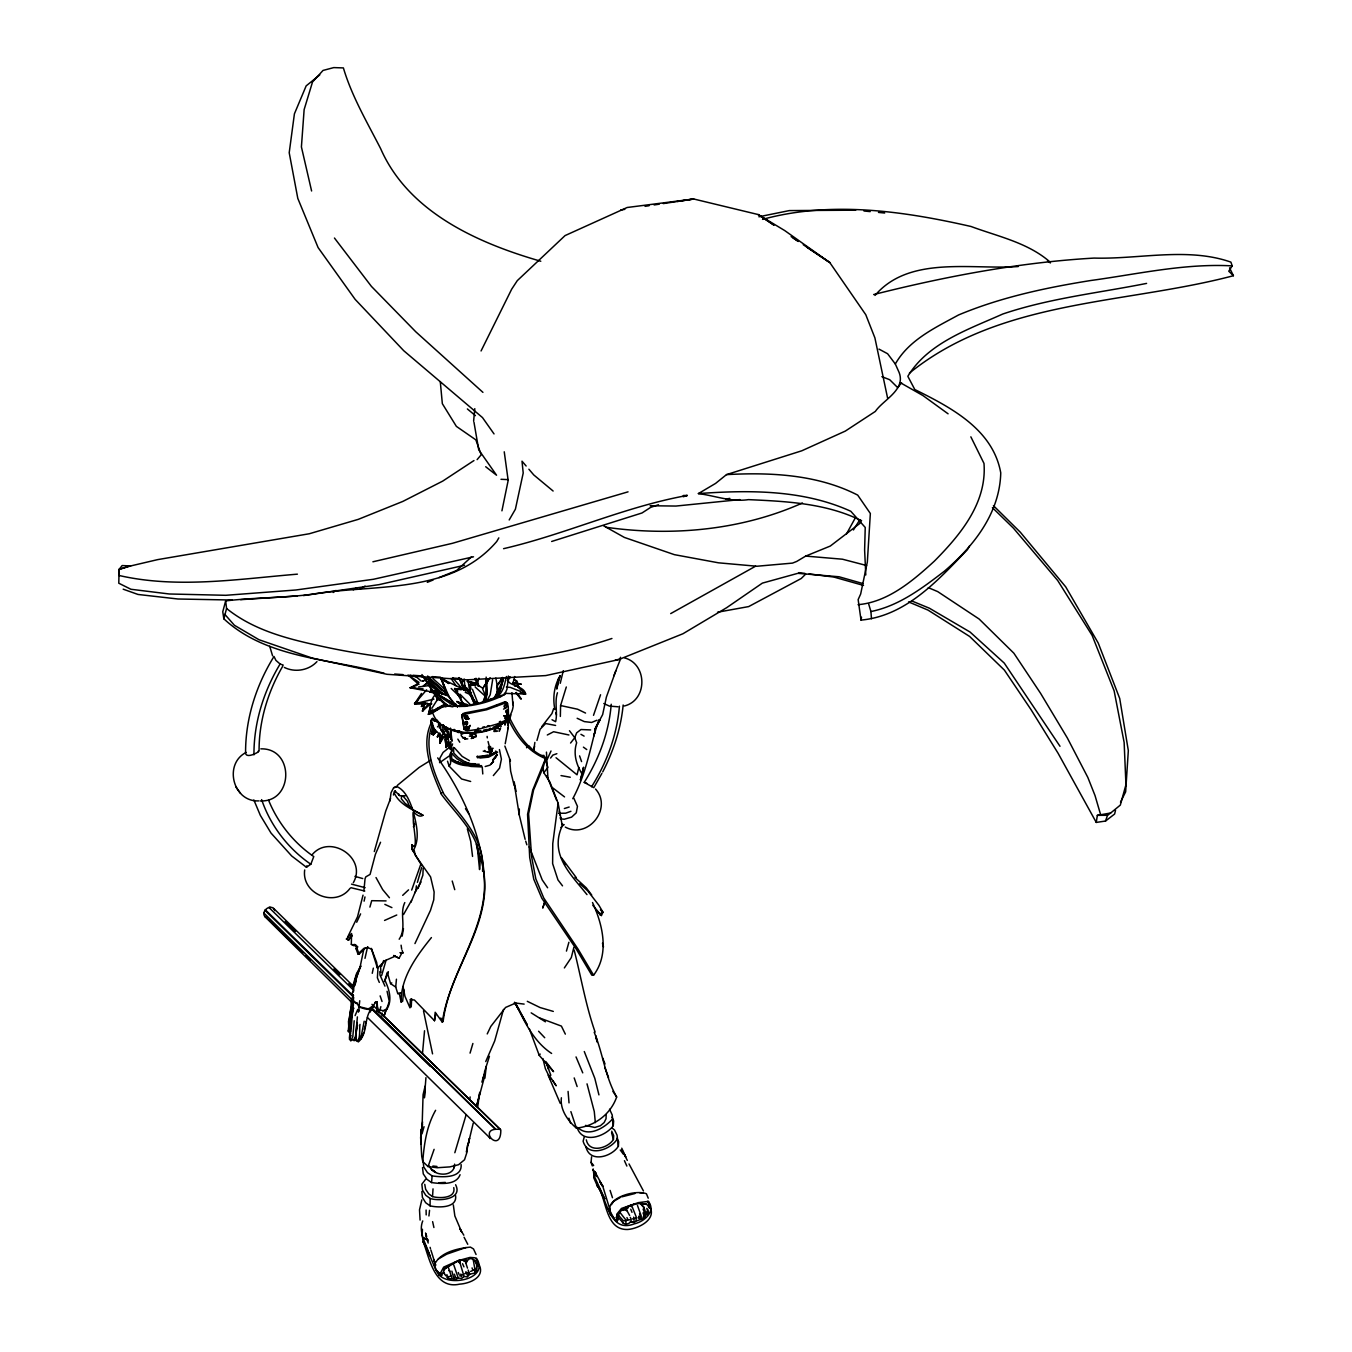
<?xml version="1.0" encoding="UTF-8"?>
<svg xmlns="http://www.w3.org/2000/svg" width="1352" height="1352" viewBox="0 0 1352 1352"><rect width="100%" height="100%" fill="white"/><g stroke="black" fill="none" stroke-linecap="round" stroke-linejoin="round"><path stroke-width="1.5" d="M475.093 734.356C470.175 731.297 453.579 732.868 465.24 738.75M464.226 679.312L461.657 682.861L464.158 679.397L465.426 690.889M505.817 721.41L504.955 725.027M516.075 791.309L514.115 781.659M380.943 972.392L380.537 966.443M513.27 705.22C510.481 738.074 443.507 743.194 432.995 713.653M525.134 839.322L519.269 814.884L519.303 808.952M649.163 1207.589L649.298 1206.187C650.684 1212.305 649.518 1199.9 645.817 1201.708L638.296 1202.638L621.464 1208.434L616.732 1214.248L616.951 1221.447L618.168 1219.588C616.951 1208.113 630.911 1205.105 639.445 1203.381C644.042 1205.511 647.726 1213.859 643.991 1218.236C640.442 1219.741 637.265 1220.248 634.071 1222.377M421.909 865.821L411.785 848.887L411.819 844.679C419.086 852.622 412.63 824.517 413.34 818.433C411.684 804.964 416.433 819.582 423.007 815.29L412.715 809.561L404.856 803.088L401.29 798.762L401.696 795.956L405.465 795.736M484.912 1078.203L486.281 1066.322M497.012 728.762L497.891 726.801M413.678 824.348L413.712 821.712M455.573 1195.523C457.517 1208.282 438.251 1207.809 430.071 1205.849L430.139 1198.463L425.795 1195.32L422.483 1190.081L421.858 1184.234L425.576 1179.35M490.421 746.405L491.925 751.475L490.962 752.827L483.222 751.104M382.041 1014.507L377.022 1010.84L377.14 1001.917L377.597 1009.285L383.123 1010.738L386.452 1009.809C392.925 1000.379 389.055 989.005 384.627 979.592M510.972 714.836L507.845 725.23L507.93 719.72M447.715 1277.792L446.904 1274.598M969.435 546.022L967.491 549.588C938.153 580.194 905.975 616.022 861.021 620.095L858.148 599.595L860.666 594.018L867.342 561.993L870.35 513.49L857.709 495.119C817.622 474.518 770.725 472.186 726.497 474.62L715.563 483.425L698.392 493.581C715.377 495.762 730.959 502.268 748.45 499.632C786.509 501.338 825.937 503.248 860.734 520.368M491.959 750.664L491.08 751.949M253.956 754.855C253.754 722.881 263.64 691.278 280.101 664.018L275.909 660.384L274 656.464C256.018 685.515 245.219 719.382 245.591 753.689C246.926 757.661 254.649 754.213 258.08 752.05L259.077 750.732C258.959 721.022 267.916 691.683 282.788 666.113M368.285 947.414L364.888 948.479L359.142 954.123L357.08 948.732L357.604 946.789L355.407 944.71L354.072 945.623L351.317 944.288L351.571 933.505L346.416 939.032L348.765 939.91L351.807 936.294M445.788 738.936L450.233 748.907L450.655 742.586M560.353 716.442L560.59 705.541L566.302 686.985M448.036 731.939L447.951 734.491M486.399 680.546L485.841 693.491L483.492 701.198L484.878 701.451L485.875 699.677L487.058 693.576L486.399 680.546L486.72 694.134L485.385 700.539L483.627 701.232L485.588 700.184M587.224 1126.098L585.517 1125.456L594.812 1127.467L600.372 1125.743L604.158 1122.532L606.034 1118.729L606.169 1114.842M403.758 989.579L402.659 1001.291L401.071 1001.984C400.885 977.175 416.551 956.016 431.423 937.561M449.084 744.192L450.233 748.907L450.622 741.859L449.371 743.397M431.761 721.867C419.796 744.834 432.251 772.685 441.597 794.621C458.294 817.047 483.948 838.612 479.554 869.573L477.019 844.358M625.875 1223.509L625.993 1220.146L619.757 1212.169M488.292 747.014L489.61 752.81L487.903 751.813M473.96 460.559L442.679 481.126L402.828 501.423L358.246 519.371L309.304 533.753L157.643 559.627L130.688 565.947L122.136 565.558L119.094 569.412L118.891 575.445C177.247 588.88 238.459 579.028 297.406 574.161M353.345 1005.651L353.447 999.973L350.945 1031.897M422.568 1121.89L420.624 1137.522L421.723 1156.349L422.77 1161.503L428.06 1166.59L437.203 1167.739L449.861 1166.894L458.582 1164.714L464.53 1159.746L467.184 1151.6L467.403 1145.465M542.811 767.902L543.825 772.719L549.808 781.862L558.106 803.189L552.765 843.58L552.63 863.624L557.97 879.915L562.517 885.847M444.048 736.823L439.958 743.093L439.772 732.97M508.589 676.862L506.932 689.317L504.718 694.337L485.098 701.012M645.259 1215.397L647.557 1214.316L647.05 1211.307M451.213 752.135C447.444 756.326 453.224 761.565 449.134 766.128L461.607 778.989L470.665 781.473M497.536 727.325L497.13 728.238M423.193 868.322L422.855 875.2L418.106 888.332M585.991 1147.104C589.911 1163.312 611.78 1156.822 618.371 1146.243L617.07 1135.19L614.501 1129.951L611.865 1127.838M429.311 1166.015C433.367 1176.933 455.016 1177.389 454.576 1164.14M484.1 1078.304L476.512 1106.494L479.977 1092.365M411.228 1006.97L411.65 998.689L410.383 999.551L409.977 1007.848L404.941 996.272L403.048 986.453M452.937 751.205L453.393 747.369L453.833 753.165L458.345 757.678L465.341 762.089L473.437 764.674L471.983 765.705L464.378 764.911L451.737 759.672L451.298 747.149L452.599 743.955M128.592 566.285L119.094 569.412L118.79 583.219L130.924 589.269L169.237 593.984L225.784 595.303L295.885 589.996L373.422 579.281L473.521 556.804M351.807 1007.815L352.078 1003.928M358.838 1011.397L359.108 1006.665L368.166 1008.862L373.101 1006.513L372.037 1008.491L368.538 1009.471L364.77 1008.846L359.04 1007.054L357.621 1004.232L353.125 1001.325L353.666 997.556L351.723 994.379L353.683 989.411L352.551 986.825L356.505 973.727L360.849 965.936L353.785 984.459M431.66 720.582L432.775 718.165C452.024 737.229 486.01 737.043 507.338 720.126M453.765 1187.597C456.165 1198.531 439.417 1198.514 432.539 1196.588L433.029 1188.864M618.371 1146.243L618.658 1141.781L616.884 1138.316M648.892 1204.379L649.028 1202.249L649.856 1206.237L648.385 1202.621M363.891 890.816L365.057 878.716L365.8 876.873L370.076 874.423L375.383 854.396L380.554 842.262M509.231 716.036L507.845 725.23M631.333 1206.694L632.263 1204.7M434.279 728.897L433.265 734.897L436.206 731.973M422.483 1053.512L424.545 1030.765M425.948 1077.662L424.359 1097.858L425.103 1086.18L423.075 1094.714L422.01 1129.816L422.5 1124.137M533.617 751.019L534.868 742.417M577.034 1127.196C582.053 1144.772 605.595 1136.576 613.284 1125.675L612.219 1114.977L609.549 1109.215M586.312 1139.837C589.1 1153.611 607.927 1148.338 613.419 1139.483L613.69 1135.697L611.729 1131.201M435.902 1013.51L434.499 1020.726L414.405 1000.007L410.383 999.551M613.284 1125.675L613.639 1120.943L611.949 1117.158M460.069 1174.719C456.249 1185.417 440.6 1183.794 431.575 1182.577L432.116 1175.902L427.435 1172.607L423.767 1166.996L423.024 1160.76M434.499 1020.726L435.175 1012.276L442.324 1022.197L443.152 1021.318C448.763 974.741 482.968 936.176 484.827 888.805C484.641 841.181 464.716 796.243 437.676 757.897M561.384 1097.773C559.846 1109.502 567.823 1120.892 576.391 1128.092C594.525 1126.334 610.631 1114.335 616.664 1097.013C605.121 1076.8 603.077 1053.732 594.187 1032.269M594.694 1172.691L594.795 1171.559L602.755 1186.295L599.612 1181.226M439.586 762.477L439.975 757.982L443.084 752.422L451.5 745.746M611.222 704.257C609.008 732.023 599.054 758.878 584.233 782.369L593.782 787.658L601.893 773.395M508.048 679.633L508.369 676.034M619.419 706.167C617.087 734.795 606.862 762.511 591.585 786.729M623.154 704.983C620.957 728.373 613.487 751.07 602.722 771.908M350.405 1014.253L351.571 998.182M397.775 993.585L401.172 993.162L397.775 993.585L395.714 987.061L396.44 979.203M453.63 1278.908L453.63 1277.353L457.077 1277.792M476.749 1271.133L476.58 1267.044M591.044 1162.382L593.663 1165.424L592.26 1165.83L591.044 1162.382L591.585 1156.822M473.623 421.08L474.805 408.659M442.053 737.888L439.958 743.093L440.465 737.905M508.301 727.444L505.209 743.735M526.621 747.757L526.807 745.966L528.869 745.898L532.84 750.613M467.386 716.019C460.339 714.532 468.519 722.576 467.724 716.154M592.514 902.528C602.738 924.616 609.718 953.971 593.579 975.198L591.821 975.198L576.205 948.986L541.78 898.151L533.736 879.155L529.697 857.506L527.567 814.31L532.688 790.193L545.921 757.627C528.057 750.36 517.613 734.237 509.501 717.608M556.686 800.367L547.949 778.465L546.445 752.118M358.415 1012.141L358.635 1009.995M348.174 1031.576L350.54 1009.572M414.946 943.578L430.477 910.369L433.755 899.807L434.127 891.965L430.578 876.89L415.385 855.41L413.932 849.343C420.05 838.037 416.264 823.689 413.323 811.808M467.978 717.625C464.851 711.372 462.756 721.495 469.347 718.656L467.184 718.419M560.37 818.23L560.556 817.267M359.04 1007.054L359.75 1000.733M415.96 889.751L416.399 885.847M428.922 1215.989L429.547 1210.327M377.005 1010.214L377.107 1009.336M469.769 1100.139L470.124 1096.928M497.452 727.579L498.803 728.965M477.611 1263.495C479.723 1271.37 478.321 1256.87 473.825 1257.698L470.04 1257.411L458.142 1260.639L443.676 1267.128L441.005 1272.063L441.462 1275.73L445.146 1268.429L459.224 1260.351L464.023 1276.305L461.708 1278.536L458.243 1277.978L455.793 1279.482C452.785 1277.826 449.202 1280.023 446.904 1277.133M411.684 807.668L409.267 806.045L407.358 801.178L403.133 796.227L399.415 795.517L395.105 790.954L394.919 792.373M507.946 728.643L508.386 724.909M443.456 725.145L444.216 726.717L447.428 727.782L448.002 732.463L452.041 740.896L450.469 728.103M354.224 1020.76L352.804 1036.731L350.76 1040.905L349.391 1038.15L351.385 1017.701L353.649 1008.068M474.822 1273.009L469.313 1274.328L467.099 1276.744L463.685 1276.542M351.959 1002.559L265.161 916.909C260.632 912.178 268.795 904.285 273.611 908.409L354.072 986.876M432.86 691.413L457.534 706.724L432.86 691.413L456.08 704.882M382.092 1016.045L382.143 1014.946M645.293 1216.563L645.225 1215.059L642.876 1217.324M351.723 1009.724L351.959 1007.815M433.029 726.784L431.541 733.713L435.09 730.3M389.917 801.077L391.049 792.694L393.652 787.726L396.778 786.222M449.489 705.186L450.571 706.505L454.509 705.964M422.432 1229.272L422.128 1235.779L423.734 1242.927L423.125 1241.406C422.686 1237.266 442.188 1286.698 434.364 1264.88C439.992 1252.07 457.804 1248.454 470.412 1247.102L473.521 1248.961L476.073 1254.504M411.752 845.118L412.833 846.927M431.018 720.244L433.265 727.782M422.77 1161.503C424.139 1143.792 426.657 1126.03 435.614 1110.296M557.447 692.765C554.303 702.246 557.852 712.369 555.621 721.698L552.022 719.737M357.587 1025.171L355.339 1036.967L353.835 1039.485L351.402 1040.432M508.284 719.906L507.879 721.799L507.896 719.602M1115.535 810.304L1114.623 814.022L1105.547 821.036L1096.269 822.422L1097.334 815.357L1110.685 812.991L1120.318 805.099L1125.946 784.735L1124.137 742.434L1114.132 690.855L1092.129 635.406L1057.703 580.515L1013.442 528.159L992.402 507.642M477.273 757.543L477.391 756.326L478.101 757.914L477.256 756.309M492.635 679.853L490.201 694.793L486.805 700.978L491.435 699.373M363.029 895.142L357.536 916.757L347.717 936.953M452.058 1278.232L448.036 1266.554M514.689 676.524L513.067 682.98M558.41 678.89L556.77 689.064L560.066 675.73C553.982 686.191 552.596 697.936 554.878 709.547M497.215 692.799L496.792 686.055L502.471 677.42M479.673 1092.484L477.662 1107.187M357.384 1016.89L355.39 1040.043M402.186 936.125L403.454 928.587M352.99 988.667L360.291 966.088L363.637 950M861.021 620.095L861.528 617.171M442.324 1022.197C450.165 965.683 499.513 915.929 479.96 856.255M378.002 967.947L377.394 977.817L379.304 982.414M447.613 744.377L446.177 747.504L446.768 744.175M622.461 1222.242L623.002 1223.036C626.787 1225.96 633.547 1222.107 630.302 1217.358M352.703 1002.238L353.159 999.753M442.307 734.643L439.958 743.093M355.306 983.648L356.404 977.766L354.951 985.507M356.218 1036.967L355.796 1040.263L358.026 1041.682L361.457 1034.939L364.195 1021.25M430.46 1066.542L371.445 1008.71C363.654 1018.343 368.048 1033.435 358.483 1041.75M393.449 795.027L393.685 793.793M582.205 774.189L583.557 767.209L580.363 779.952L582.205 774.189C576.341 764.776 573.028 753.689 576.662 742.772L574.769 737.702L569.462 730.739M627.142 1208.181L625.824 1208.722L628.477 1207.674M381.636 975.553L386.064 960.224M503.552 709.107L506.206 707.738C509.096 702.347 501.288 705.372 505.344 708.009C510.718 704.578 501.862 703.479 505.344 708.009M355.475 980.031L356.218 976.431M367.592 946.772L364.989 958.365M349.593 1039.401L350.743 1035.057M501.93 510.836L508.166 480.45L504.245 451.805M468.502 1143.454L469.567 1138.249M495.812 751.053L495.88 752.861L496.539 751.594M563.277 670.677L560.252 683.318M352.872 997.894L352.703 994.21M372.256 973.305L373.338 968.133M466.254 728.812C470.226 730.435 464.311 729.303 466.136 727.258C467.538 726.937 468.975 726.632 466.896 726.734C464.074 733.95 470.479 726.345 470.209 725.382L467.877 727.308M364.094 901.159L364.989 896.934M353.041 987.94L356.708 974.522M384.238 673.313C330.496 658.661 266.851 658.762 223.84 618.81L226.578 608.501L225.649 600.896C253.855 597.5 282.872 598.057 311.264 594.356C374.217 583.608 450.622 595.184 496.759 541.459L498.837 537.876M473.234 1123.14L467.995 1144.924M359.142 954.123L357.959 953.988L356.015 948.665L356.455 946.687L354.021 944.524L352.585 945.386M424.224 704.02L422.483 711.051L430.781 703.665M365.53 1024.934L364.279 1029.599M506.408 676.507C504.634 683.909 503.35 693.035 496.235 697.108M467.099 1276.744L469.617 1274.176L468.164 1270.052M558.106 803.189L562.28 825.683C549.013 854.633 570.747 874.237 586.971 894.618M475.245 1272.57L475.245 1270.119M353.328 991.979L353.717 990.289M533.736 750.208L534.598 746.372M496.353 694.877L503.485 678.467L500.392 690.382L496.573 696.702M402.152 950.456L402.964 952.957L400.885 953.076M466.305 1151.988L469.465 1138.435M253.872 799.978L260.328 815.34L271.008 833.052L291.711 856.002L306.448 867.274L310.825 864.232L313.765 856.56C293.637 842.752 277.87 822.895 268.625 800.35M350.421 1015.234L350.726 1013.916M478.929 678.112L477.459 683.808L478.608 686.225L475.955 678.248M503.688 695.367L503.738 694.438M507.659 717.287C505.073 711.98 504.752 722.458 507.321 718.098M578.859 767.463L577.034 774.814L556.044 757.745M489.424 1056.318L484.405 1072.271M573.873 947.346L571.321 957.554L564.359 967.931M423.125 676.22L439.687 700.285L435.716 696.297L436.155 693.897C430.071 698.866 430.544 707.434 428.449 714.329L436.933 708.735L447.14 705.034M594.356 1171.947L593.714 1177.643L597.871 1187.225L597.415 1185.67C607.302 1199.156 609.211 1233.768 634.46 1223.797C644.245 1221.735 656.835 1210.986 647.895 1200.863M494.173 731.584L494.224 729.81L503.012 722.914M436.105 696.669L437.49 698.038L436.831 700.522L431.812 708.38M225.649 600.896L222.776 611.746L223.84 618.81M424.156 705.659L424.934 702.702M437.49 698.038L436.831 700.522L438.741 699.187M584.216 1137.049L583.118 1141.223C587.731 1157.633 609.938 1150.062 616.85 1139.618M380.858 1006.665L379.861 1010.383L377.36 1009.014M503.485 678.467L499.868 690.973L495.863 697.531M503.502 1009.42L494.697 1040.956L485.74 1061.557M384.424 1015.166L386.571 1008.491L383.782 1016.653M494.545 730.08L497.485 726.835M421.638 867.595L417.413 882.366M509.755 676.744L508.825 677.639M466.457 704.595L456.892 701.519L460.339 703.986L466.524 705.305M545.921 757.627L543.2 767.345L533.601 789.923L528.598 813.836L531.623 856.881L535.798 878.8L543.707 897.948L577.98 949.003L593.579 975.198M369.907 907.107L371.699 900.686L386.064 900.905M536.964 740.44L540.073 729.286L545.633 723.54L555.604 725.449M566.437 951.098L568.905 942.243M430.511 706.978L428.449 714.329L431.034 712.149M468.045 726.818L469.127 727.376C467.268 725.01 470.868 732.243 467.826 727.562M422.01 1133.872L424.038 1126.706M374.301 851.557L385.726 811.132L390.576 798.407M350.05 1038.099L350.76 1035.632M306.448 867.274L306.887 865.753M416.078 889.903L410.991 902.173M470.057 1053.123L472.896 1043.474M382.041 1013.054L381.771 1013.966L500.815 1130.035C500.967 1155.656 475.228 1126.774 500.257 1129.41M365.648 1023.177L366.172 1021.419M434.11 1149.335L428.06 1166.59M483.137 1078.102L485.165 1071.342L481.87 1082.124M467.065 691.802L467.555 690.145L466.406 689.858L454.644 688.59L461.894 701.84L465.054 704.324M421.807 1199.883L419.509 1209.837L420.083 1220.079M454.83 1152.732L466.17 1114.639M388.396 971.682L384.492 981.603L387.297 972.392L390.576 983.648L395.714 987.061M598.818 719.737L593.765 736.012L595.15 730.891C589.32 753.875 584.182 777.738 572.775 798.694M351.554 1006.648L348.495 1021.419L348.765 1027.402M485.537 696.162L483.746 700.86C478.101 706.014 473.115 701.265 471.628 695.469M506.425 687.137L510.245 687.374L520.706 691.497M647.608 1214.147L647.878 1213.302M363.84 1032.556L360.899 1038.995M499.344 731.314L500.595 728.086M600.558 694.759L593.511 715.326M495.491 751.526L496.353 752.118M558.275 681.171L560.066 675.73M544.45 902.832L542.727 908.088L545.143 900.871M420.759 864.384L411.684 890.089M422.652 702.854L421.452 706.437L424.274 704.798M353.632 1008.203C350.455 1009.707 350.692 1039.029 348.36 1030.511L349.374 1030.342M399.178 939.234C407.02 927.59 399.127 914.425 404.789 902.578M498.516 726.142L498.956 725.382C495.981 727.967 500.882 723.996 501.237 726.514M1105.547 821.036L1107.508 815.29L1110.685 812.991M453.985 1167.722L454.441 1166.404M553.661 708.617L551.937 713.569L541.915 726.447M372.307 1006.125L372.037 1008.491L375.552 1001.815M435.378 732.074L433.265 734.897L434.922 730.198M433.958 730.486L431.541 733.713L433.485 728.322M467.065 729.421L467.505 728.204M355.458 978.493L358.043 971.496M381.585 966.19L383.647 960.579M377.022 1010.84L377.58 1007.291M445.23 739.358L446.177 747.504L448.374 742.011M422.737 1220.924C417.903 1232.72 426.725 1244.736 429.835 1255.67L423.125 1241.44C429.53 1258.256 434.448 1289.842 459.748 1284.13C469.178 1283.589 484.675 1277.623 479.554 1265.641M379.202 1012.192L379.844 1010.519M369.789 1012.259L372.037 1008.491L368.268 1008.846M456.892 701.519C462.874 707.941 470.834 705.153 476.698 702.939M370.093 1011.617L372.037 1008.491M476.259 736.62L475.701 734.727L476.039 736.57L471.257 738.479M505.04 724.638L505.969 722.289M497.249 754.838L492.939 759.875L496.336 755.43M615.819 670.913L606.389 697.074L602.654 714.583L597.229 724.74M440.718 735.032L437.406 736.823L438.707 733.663M467.674 705.524L466.541 704.274M507.287 719.129L508.504 715.293L508.251 706.707L507.541 703.547L505.259 701.688L485.993 708.887L464.665 712.91L461.776 715.039L464.142 729.336L467.403 730.908L478.676 729.218L496.961 724.08L506.307 720.008L507.287 719.129L506.104 718.115M386.452 1009.809L389.291 1001.426L387.078 991.253M464.97 716.932L466.153 718.52M485.131 694.945L482.529 688.709L490.117 677.724M424.156 707.18L422.483 711.051L428.483 703.851M355.086 1015.606L357.79 1009.369M495.609 757.627L496.995 754.703M613.808 675.848L620.534 658.999L615.295 660.114M547.459 758.878L551.024 750.985M424.055 707.637L422.483 711.051L424.494 708.11M356.708 922.233L360.595 913.884M358.973 1004.789L358.821 1006.26M403.538 914.51L411.498 900.5M596.959 724.824L594.745 729.607L600.288 719.534M646.172 1203.939L641.22 1204.091L642.69 1206.102L641.828 1203.838M510.38 677.301C501.372 685.329 524.322 684.501 525.573 694.032L504.499 693.339M596.012 910.302L601.403 915.558L602.975 912.211L598.902 905.299L587.731 890.867L579.738 883.65M433.265 734.897L435.276 730.739M487.227 1033.925L490.827 1026.388L505.58 1007.443L515.805 1003.015L514.335 1002.88L524.137 1004.113M507.372 680.614L508.758 677.741M413.408 826.714L414.692 824.162M643.789 1208.232L644.296 1207.167M465.848 727.308L466.643 725.703L465.713 727.562M481.058 350.962L511.681 289.176L517.292 280.641L565.068 235.586L627.142 207.498L693.745 198.998L758.185 214.546L784.718 230.567L829.79 262.558L865.787 314.729L874.896 337.865L887.639 398.299M1120.504 802.158L1125.641 791.833L1128.328 750.613L1119.726 698.511L1098.246 643.079L1065.731 586.886L1020.354 532.249L993.433 505.665M457.517 706.589L456.013 704.206M560.522 818.856L564.257 819.244L571.592 817.132L576.273 812.822L577.456 806.35L573.89 798.339M353.328 882.687C367.558 857.81 329.33 833.136 311.873 855.055M440.11 725.416L439.417 727.967M430.882 709.648L428.449 714.329L433.062 709.53M399.06 958.247L393.719 955.543L399.06 958.247L401.966 952.856L402.964 952.957M432.741 723.793C422.973 746.473 433.992 773.361 444.031 794.317C461.691 817.132 485.469 839.626 482.529 871.212M438.741 722.424L437.051 720.075M431.541 733.713L434.33 728.711M439.856 734.575L437.406 736.823L438.876 734.102M846.504 533.939L855.377 517.765M502.555 677.927L498.229 684.703M600.068 915.101L601.387 912.752M505.699 716.205L507.101 715.58L506.747 714.481L507.608 716.357L506.747 714.481L507.456 716.695L505.648 718.909L504.955 717.743L506.138 716.273L504.127 715.901L506.611 715.63L504.127 715.901L505.53 716.459M509.18 519.962L515.399 509.214L523.207 473.014L522.007 461.184L526.131 466.001M414.76 892.878L421.03 882.011M476.529 1259.675L475.515 1261.737L478.439 1266.452M619.993 659.235L620.483 657.258M348.191 940.13L352.095 935.263M488.292 679.701L487.379 682.118M853.433 529.967L859.872 519.675M861.545 520.452L859.551 523.647L830.28 546.056L805.691 556.095L796.683 561.452L792.492 563.108L756.85 566.251L718.52 562.821L674.378 554.658L624.354 537.42L603.465 525.708M427.215 703.125L414.608 703.733L421.503 693.424M647.76 1209.398L648.301 1211.578L645.597 1213.133M881.876 376.65L889.717 379.726L897.66 387.585L898.539 386.74M492.28 748.315L491.52 749.498L493.159 748.281M873.662 294.55C945.977 276.366 1019.611 262.339 1094.157 258.08C1139.111 259.381 1187.614 246.926 1230.895 262.119L1232.196 265.888L1228.765 271.194L1233.413 275.724C1124.864 304.42 1000.835 299.096 909.423 373.118M423.97 702.584L421.452 706.437L425.407 703.699M611.442 1204.649L613.622 1201.353L620.162 1197.534M450.689 729.286L450.622 734.863M483.627 686.917L486.585 682.473L486.145 677.098M726.497 474.62L801.787 450.791L845.321 431.085L875.336 411.43C883.38 399.685 905.874 389.967 899.131 372.493L895.328 364.009C908.899 339.91 935.229 327.708 958.517 314.982C1000.767 297.288 1045.704 287.722 1090.777 280.506C1137.607 274.135 1184.724 263.217 1232.196 265.888M497.13 696.027C493.531 697.902 496.792 694.607 494.325 697.395M550.822 1075.279L545.718 1061.455L553.559 1071.663L539.245 1055.371L540.175 1054.07M258.418 751.594L258.418 750.816M437.457 726.869L439.518 725.078M395.105 790.954L393.888 792.154C398.722 804.136 412.275 809.595 423.007 815.29M431.812 703.834L414.608 703.733L426.607 689.841M543.825 772.719L547.915 767.378L543.91 755.413L540.834 755.582M550.568 758.066L552.867 755.092L556.872 753.689M447.208 746.203L450.013 742.637M570.561 743.042L574.769 737.702L576.628 732.852L580.988 729.522L590.638 729.928M493.176 761.582L489.999 765.147L485.182 766.516M897.66 387.585L901.581 382.768M467.353 723.962C468.485 717.726 460.086 725.145 467.319 724.199C468.755 718.149 459.984 724.942 466.964 724.435M493.345 775.575L499.564 768.122L501.406 759.165L499.429 749.583M477.121 459.629L481.194 454.779L475.853 439.856L456.368 426.37L442.341 403.673L440.279 381.602M377.411 968.032L376.65 962.354L371.293 948.377L377.411 968.032L385.404 960.478L395.122 956.236M464.142 729.336L462.13 716.171L463.601 714.481L486.737 709.749L506.476 702.567M874.997 295.446C909.186 255.275 971.395 269.842 1018.293 266.53M452.92 706.859L449.743 705.997M433.891 699.153L414.608 703.733L418.478 699.407M437.406 736.823L440.076 734.288M611.865 1119.726C604.124 1128.092 588.796 1137.285 578.386 1128.041M497.147 727.63L498.854 725.804M616.749 1215.262L618.27 1215.194L616.123 1217.544L618.371 1215.178L623.542 1220.957L629.711 1219.707M467.505 1268.125L465.781 1262.971L467.302 1261.382M503.688 722.441L505.209 721.275M560.995 827.458L563.192 825.21M350.05 888.315C335.668 908.054 301.243 894.128 304.69 869.961M805.606 574.194L801.229 578.504L748.653 606.592L717.54 612.219M494.917 696.855L498.077 690.382L495.846 678.079M468.417 1273.973L469.313 1273.094M472.49 738.192L471.544 738.412L475.718 736.215M402.693 895.345L408.541 889.853M471.578 556.787L456.57 570.527L439.011 577.608M630.235 1205.781L631.959 1204.716L627.953 1206.457M492.753 759.942L495.39 757.593M316.959 661.635C308.797 670.44 295.023 672.755 284.342 667.432M475.093 703.125L472.254 695.807L466.288 687.661L471.071 696.398M457.213 1261.365L454.88 1262.261M471.561 735.927L471.882 734.694L473.47 738.057L471.882 734.694L469.871 734.542M445.078 705.524L430.646 713.721L436.51 708.718L445.907 703.581M495.187 753.655L488.562 757.154L479.791 758.033M427.502 682.642L422.923 686.427L418.647 686.9M427.502 682.659L422.923 686.427L429.243 685.532M459.629 762.984L457.382 761.649M397.454 785.292L419.221 767.378L430.747 760.246M319.782 74.901L306.16 85.869L294.415 113.838L289.21 152.742L297.795 198.372L318.092 247.568L355.137 299.367L403.775 350.743L482.495 417.582L494.038 433.924M446.684 730.114L448.34 738.834L443.828 732.395L446.684 730.114L446.109 729.421M503.772 722.492L505.496 721.258M503.84 694.725L505.276 693.61M354.038 1040.77L355.88 1039.35M449.134 1266.283L445.146 1268.429L447.14 1266.925M430.646 713.721L444.892 704.747M500.291 728.356L499.648 728.829M440.684 727.122L439.417 727.511M502.589 695.739C488.613 702.229 473.014 706.657 457.5 706.319M496.066 753.317L497.688 752.084M246.182 752.405C223.334 763.88 232.882 802.125 258.705 800.891M333.217 592.497L336.006 590.418M357.959 953.988L363.958 948.31L367.676 947.583L370.87 948.884M460.424 1262.007L459.105 1260.402L459.511 1262.836C458.227 1256.583 467.217 1263.359 469.516 1258.56C474.856 1258.188 477.543 1264.086 476.546 1268.751L470.631 1271.438M495.609 752.591L489.035 755.734L477.729 756.833M438.318 1258.982L446.768 1254.149L466.001 1247.49M440.989 729.962L443.76 733.19L443.169 734.22M439.704 762.629L449.151 756.022M481.599 765.654C470.969 766.009 459.95 766.99 450.74 759.976M491.925 751.475L489.627 752.118M624.894 1209.144L622.917 1210.429L624.996 1209.077M641.22 1204.091L642.47 1203.517M440.769 793.539L442.56 792.373M471.02 736.299L469.313 736.13M451.517 1276.22L447.732 1276.727M467.809 1272.452L464.665 1273.787M390.576 983.648L391.793 982.904M463.094 1259.777L459.105 1260.402M360.308 588.897L365.074 586.058M353.261 589.827L356.86 587.681M436.612 1271.218L441.462 1275.73L435.817 1269.477L438.808 1274.733L439.924 1274.074L441.462 1275.73L438.741 1272.654M476.377 1258.137C490.032 1278.468 450.03 1287.307 438.808 1274.733L439.924 1274.074L441.462 1275.663M611.222 1213.369C602.553 1198.954 634.933 1188.999 646.425 1193.765L648.233 1198.193M755.65 566.167L670.693 613.605M438.808 1274.733L440.701 1274.902M498.026 724.807L499.108 724.199M495.559 726.244L496.809 725.534M635.372 1203.888L633.226 1204.429M610.394 1213.978L613.605 1217.662L610.31 1214.028L608.332 1208.773M464.547 1260.824L465.646 1260.486M418.63 683.351L410.231 687.779L435.09 692.579M465.798 690.449L440.955 678.467L449.439 697.429L456.807 706.116L453.647 706.217M547.307 734.998L553.61 731.736L568.938 734.981M610.546 1214.704L616.951 1221.447M467.099 1260.233L463.584 1261.061M463.736 728.137L464.615 727.714M858.064 604.665C887.926 602.164 913.006 580.684 934.367 561.131C960.461 534.784 987.028 502.91 983.986 463.415L970.854 436.831M445.738 1267.99L443.219 1269.629M462.485 1274.936L459.748 1275.95M346.416 939.032L348.765 939.91M472.727 737.989L472.051 738.26M489.711 754.467L491.148 753.824M384.543 920.442L396.761 915M499.142 725.855L499.868 725.635M499.361 721.782L500.477 721.309M802.463 502.978C741.251 530.339 671.792 536.575 605.899 527.246M596.925 720.244L591.635 722.458L584.317 721.596L577.152 718.284M493.142 727.241L494.578 726.649M624.286 705.997C647.726 700.353 647.591 664.001 624.573 657.9M427.3 582.34L433.164 579.974M466.727 718.622L465.257 718.673L466.778 718.588M486.669 701.113L489.728 699.947M489.12 728.728L490.489 728.187M374.926 1002.745L376.988 1001.967M417.227 685.194L410.231 687.779L423.091 688.861M506.172 715.816L504.127 715.901M488.461 755.869L495.102 752.439L488.528 755.937L478.152 756.495M570.933 811.301L565.711 813.194L558.579 813.312M640.561 1217.138L637.924 1217.865M635.66 1218.169L632.449 1218.912M414.608 703.733L418.41 702.432M658.492 504.752L650.751 507.321L642.031 512.966L551.65 541.476M683.318 496.742L687.255 495.457L683.284 495.508M463.28 705.862L465.409 706.352L459.19 706.386L464.26 705.558M497.942 730.976L494.342 731.314L496.471 731.432M564.359 808.53L569.175 807.026M475.583 735.065L473.69 733.68M484.658 701.536L486.331 701.012M119.094 569.412L130.688 565.947M628.055 491.841L452.413 543.318L372.899 561.79M871.465 618.709L870.925 611.543C898.995 605.882 922.148 588.238 944.372 571.22C973.778 546.073 999.753 513.219 1000.75 472.862C992.959 429.294 950.895 407.442 914.797 389.528L907.834 376.312C928.08 342.766 968.691 329.33 1002.728 314.036C1049.372 298.251 1098.5 292.978 1146.597 283.396M487.413 725.973L488.748 725.601M503.569 548.675C565.778 534.26 624.32 506.78 687.255 495.457M621.785 1196.858L634.865 1193.546M458.48 1260.808L459.511 1262.836M382.768 1010.823L385.81 1010.012M464.547 565.271L379.05 584.639L303.456 595.573M445.839 705.744L449.422 705.997L442.019 705.778M611.932 638.482C516.565 670.389 413.391 666.925 316.233 645.073C284.275 638.009 252.537 629.339 226.578 608.501M482.613 727.241L484.269 726.801M488.055 755.024L484.557 755.7M762.545 219.379C830.821 200.654 903.17 210.996 971.057 226.494C998.114 236.532 1028.264 242.701 1050.419 262.356M487.193 729.387L483.644 730.114M758.878 216.776L789.298 210.591L855.715 210.185M478.676 728.069L477.577 728.289M495.221 705.812L497.35 705.389M725.973 499.108L729.793 498.381M634.156 1221.87L630.826 1221.701M460.88 733.494L466.609 733.139M641.017 1218.49L641.186 1215.82L637.468 1205.46M500.037 696.618L501.119 696.432M270.113 907.31L268.964 907.496L352.889 989.529M480.788 730.705L474.637 731.449M677.42 201.482L693.745 198.998L663.257 203.594M620.771 209.949L624.81 209.357M645.039 206.332L649.095 205.724M654.131 204.946L659.201 204.203M393.652 787.726L397.522 786.864C406.073 791.309 409.571 801.094 412.715 809.561M739.848 499.615L675.932 506.054L650.092 505.749M486.517 756.36L479.521 756.883M455.945 705.102L451.399 704.274L440.803 697.26M260.159 800.925C293.823 802.564 294.483 747.893 260.835 748.856M479.267 764.252L468.958 764.404M617.948 706.775L609.414 706.099L603.786 703.53M457.534 706.268L461.792 706.031M240.656 599.663L297.17 595.978M478 731.162L475.16 731.297M438.825 1182.797L445.315 1182.409M698.392 493.581C749.464 489.931 803.308 489.644 850.797 511.276L865.229 527.449L864.621 550.01L865.787 574.955M564.24 824.72L561.688 824.264M475.143 763.728L468.789 763.643M442.104 705.778L449.709 706.319L443.202 702.837L438.352 698.139M1097.334 815.357L1107.508 815.29M458.243 1277.978L453.782 1264.914M467.775 738.885L466.592 738.902M410.231 687.779L414.777 687.779M464.311 738.53L465.73 738.665M283.193 665.066L280.101 664.018M634.054 1222.377L630.37 1221.921M232.274 600.034L177.974 599.004L138.022 594.457L123.184 589.185M445.602 705.727L449.709 706.319M643.113 1203.669L646.831 1204.446L649.873 1208.113L649.332 1206.17L649.873 1208.113L648.538 1207.116M512.78 683.673L521.196 684.298L512.949 682.405M458.632 730.942L459.866 731.06L454.627 730.773L458.632 730.942L457.314 730.756M501 479.301L508.217 479.622M356.015 948.665L357.08 948.732M639.716 1192.768L643.079 1192.971M448.272 695.79L451.99 701.046M394.649 674.04L402.98 674.614M413.391 675.324L421.723 675.899M432.133 676.625L440.465 677.2M452.954 678.062L461.285 678.62M465.257 692.342L471.425 695.08L470.107 693.475L470.31 684.298L476.817 684.788L482.816 688.1M514.537 686.005L516.312 686.14M805.691 556.095L842.431 559.204L866.564 565.508M356.455 946.687L357.604 946.789M399.955 952.67L401.966 952.856M863.979 210.996L870.198 211.605M878.479 212.416L884.681 213.024M513.726 679.718L516.853 680.867L518.053 684.247M584.233 782.369L586.751 783.247M432.86 1166.032L436.983 1166.455M473.437 764.674L468.214 764.133M560.59 705.541L577.558 709.208L585.551 713.062M441.884 706.319L445.991 706.826M466.524 764.725L472.152 765.452M798.778 572.64L804.964 573.417M809.087 573.941L833.829 577.05L863.522 585.433M410.028 675.24L417.988 676.237M466.896 729.708L465.443 729.505L465.899 730.722M354.021 944.524L355.407 944.71M514.25 682.912L521.196 684.298M349.458 1039.333L351.081 1039.739M467.302 681.29L475.786 683.047L479.571 686.039L476.31 683.639L467.302 681.29L475.583 684.264M462.553 763.66L461.657 763.846M432.116 1175.902C441.36 1177.237 462.215 1178.758 461.133 1164.63M377.073 1009.741L377.901 1010.113L371.952 1004.316M561.029 775.592L570.274 777.231M460.829 697.514L454.644 688.59L461.133 689.773M351.317 944.288L354.072 945.623M430.139 1198.463C439.248 1201.489 463.077 1199.393 455.624 1184.741M354.815 1002.204L353.379 1001.105M457.551 732.26L459.19 732.615M365.158 887.689L351.554 884.14M364.77 891.036L350.962 887.706M506.915 712.859C509.197 705.744 504.397 717.236 507.913 710.577M409.74 675.392L416.517 676.997M520.233 692.714L525.573 694.032L518.036 687.205M521.652 693.052L525.573 694.032L522.903 692.258M471.003 689.047L470.31 684.298L475.346 685.599M362.725 878.547L354.917 876.366M425.88 678.197L419.458 675.797M440.245 723.404L439.231 722.543M540.783 261.24C477.78 243.106 408.558 212.315 380.673 148.703C367.237 122.441 351.774 96.279 343.391 67.921L333.758 67.6L323.027 70.439L312.532 81.948L304.132 109.613L301.411 146.912L311.602 190.987M862.762 583.523L839.017 576.763L797.815 573.332L762.376 583.118L726.632 607.707L682.946 633.75L618.523 659.658L545.769 675.577L467.2 679.836L386.993 674.293L312.413 658.137L258.976 639.716L234.42 625.283L224.804 614.349M553.306 1011.414L540.073 1007.544L527.297 1001.325M266.986 917.873L265.161 916.909M462.807 737.482L464.987 738.547L462.587 737.617M447.326 738.851L442.07 735.606M471.983 765.705L464.361 763.322L456.875 758.742L451.957 753.723M355.525 1002.491L357.486 1003.099M470.58 766.432L482.242 766.939L482.782 773.952M539.685 1018.005L561.401 1026.1L565.339 1034.128M625.351 1210.192L627.007 1210.733L629.643 1215.499M448.171 695.367L430.595 689.858L445.163 703.344M459.748 762.832L457.263 761.97M518.306 686.63L517.782 684.687M444.825 726.903L447.428 727.782M448.543 696.077L430.595 689.858L435.074 693.948M463.99 738.209L464.953 738.547M517.867 685.396L518.931 686.833L517.089 686.157M445.416 690.517L440.955 678.467L448.796 683.149M473.521 732.902L475.634 733.663M443.473 680.36L445.552 681.138M464.564 717.878L463.178 713.383M565.305 827.086C587.917 839.524 612.862 808.378 595.556 789.061M461.607 763.474L464.108 764.421M911.839 600.981L929.399 608.214L970.043 632.026L1004.249 663.088L1060.002 746.287M497.452 696.381L498.651 696.888M448.729 1270.576L449.962 1271.083M928.3 587.647L937.697 591.601L979.135 619.03L1013.865 653.202L1040.618 693.39L1067.336 737.955L1087.836 777.434L1095.035 795.584L1100.798 815.256M908.578 601.91L928.03 610.107L969.654 636.471L1004.367 670.085L1031.103 709.749L1058.109 753.301L1096.269 822.422M449.118 1278.705L448.07 1278.248M435.682 1172.268L431.44 1169.226L434.803 1171.812M878.969 349.103L887.605 353.734L895.328 364.009M436.848 720.886L431.947 718.841L430.781 721.275L434.6 729.404L441.276 735.978M433.434 720.532L435.09 721.292M433.4 719.839L437.321 721.681M384.847 904.37L391.911 907.614M349.56 1032.674L350.776 1033.232M465.341 762.089L470.226 764.336M437.524 693.103L430.595 689.858L435.192 692.545M438.403 724.266L439.282 724.706M451.636 759.638L450.216 755.177M445.67 737.11L447.411 737.989M467.555 690.145L471.476 692.68M353.565 995.697L352.618 994.582M444.149 734.423L443.372 733.173L444.707 734.711M430.527 691.599L432.251 692.545M454.559 760.449L455.59 761.024M454.069 729.37L455.134 729.979M623.593 1223.357L616.867 1215.972M580.938 734.322L584.115 736.113M544.991 758.354C527.686 751.154 516.346 736.248 508.605 719.72M900.347 382.7L922.993 395.595L948.09 413.813M453.748 759.993L452.7 759.317M469.431 760.635L462.181 756.41L454.255 747.656M531.184 1012.851L545.414 1021.808M649.805 1208.063L649.366 1206.305M475.194 687.036L485.689 696.567M448.661 683.52L440.955 678.467L442.983 682.507M1047.445 260.97L1050.419 262.93M470.31 684.298L471.645 685.177M474.637 702.212C476.648 706.099 468.079 690.061 474.113 703.378M791.123 236.583L798.052 241.231M803.257 244.712L829.79 262.558L807.076 247.331M793.117 237.969L798.356 241.467M419.002 682.337L408.034 674.986L418.985 684.568M462.637 689.114L452.498 677.673M505.259 701.688L507.541 703.547M431.575 1182.577L426.945 1179.333L423.26 1173.857L422.517 1167.536M310.825 864.232C288.128 848.65 270.518 825.717 261.629 799.623M430.071 1205.849L425.677 1202.705L422.432 1197.449L421.841 1191.568M564.544 796.903L552.224 787.489M583.405 747.149L586.768 749.566M432.539 1196.588L428.702 1193.833L425.66 1189.337L424.748 1184.335M446.599 693.204L428.449 677.403M454.644 688.59L457.872 691.058M551.616 1053.445C533.905 1041.834 524.627 1022.112 515.771 1003.623L527.195 1024.799L514.723 1002.677M442.56 678.265L447.292 682.185M448.154 695.334L428.128 678.265M465.595 739.071L464.784 737.398L465.173 738.598M414.929 675.763L421.283 681.104M485.689 466.727L496.539 475.211L478.726 449.81L473.96 422.196M353.785 1001.443L354.917 1002.356M574.938 877.431L586.227 887.808L591.703 895.007M443.27 693.897L426.962 678.974M467.37 408.946L475.431 415.639M553.12 491.029L533.787 474.958L528.885 469.212M439.096 691.666L427.756 681.983L438.606 692.444M432.995 678.603L445.18 689.537M442.07 689.824L436.78 684.602M427.756 681.983L439.958 693.001M600.389 909.896L602.975 912.211M482.934 392.367L415.791 331.798L371.428 286.404L334.451 238.036M508.098 710.07C502.86 709.225 507.845 716.813 507.946 710.206M473.268 1259.456L475.515 1261.737M592.666 1169.767L596.114 1173.046M441.749 689.993L427.638 676M380.267 1012.665L437.575 1068.553M439.079 1069.838L500.46 1129.613M285.221 921.472L295.513 931.511M333.927 968.928L339.893 974.758M348.85 983.479L351.824 986.385M370.955 1007.189L495.204 1128.65M371.31 1007.933L494.883 1128.785M265.381 909.828L352.787 995.444M264.992 910.318L352.399 996.001M263.894 913.073L352.618 1000.294M268.727 919.394L302.814 952.957M305.772 955.881L310.216 960.258M367.457 1017.498L489.525 1137.573M636.133 1220.417L636.217 1216.918L632.229 1206.93M439.924 1274.074L440.921 1275.156L440.144 1274.294M273.611 908.409L274.811 910.623M451.179 688.455L460.762 697.666L461.894 701.84M538.586 1031.238L544.721 1037.728M436.392 688.134L442.307 694.505M610.58 1214.366L613.639 1217.763L611.256 1213.504M471.104 705.406L459.95 694.151M447.174 735.336L448.34 738.834L441.715 731.178L439.147 724.199M477.459 683.808L478.304 684.771M515.923 692.968L521.095 698.899L516.278 692.427M515.856 692.663L521.095 698.899M592.801 905.282L601.403 915.558M389.444 897.745L382.684 889.616L376.008 877.549M455.979 685.684L451.027 678.366M620.247 1149.994L623.475 1154.321M576.222 877.549L561.384 857.675M399.415 795.517L398.688 793.861M235.992 787.084L240.504 793.269M564.004 863.1L565.068 864.553M440.786 1018.005L443.152 1021.318M443.591 1272.249L445.754 1275.764M547.628 887.774L542.22 879.898L529.257 846.791M466.288 687.661L474.721 703.479M612.878 1091.334L616.664 1097.013M549.284 1075.448L556.162 1085.791L552.934 1080.806M465.494 808.682L468.705 813.65M542.828 768.206L543.47 769.288M457.838 739.121L459.764 742.214M514.892 1003.184L519.219 1010.147L514.554 1002.238M413.678 851.692L411.701 848.735M353.193 987.552L353.734 988.447M602.755 1186.295L599.646 1181.276L602.857 1186.549L610.276 1210.733M435.716 696.297L421.942 674.563M463.82 1235.187L459.815 1228.613L461.59 1231.773L454.847 1215.955L453.326 1204.886M560.742 818.889L560.522 817.554M446.109 735.082L448.34 738.834M450.081 735.809L451.095 737.617M442.966 732.209L441.512 729.573M542.929 1058.667L545.38 1068.722L550.636 1079.504M443.557 1272.333L444.385 1273.77M629.018 1163.954L643.434 1190.943M621.886 1149.91L627.311 1160.371M474.721 678.839L478.49 686.309M464.074 1237.232L467.758 1244.279M449.54 736.096L452.041 740.896M547.949 778.465L546.681 775.642M1229.559 267.831L1233.413 275.724M465.375 689.638L459.072 677.606L464.733 690.399M504.854 746.05L510.498 760.99M649.518 1206.237C657.427 1219.301 638.398 1228.698 627.784 1229.475C605.071 1230.32 606.913 1199.004 597.432 1185.687L604.851 1199.072L593.967 1175.446L593.156 1168.922M465.933 1271.674L467.133 1274.835M515.518 680.208L516.667 682.625M443.405 683.774L444.149 685.346M626.956 1217.577L627.903 1219.605M624.59 1154.507L625.773 1157.025L621.751 1148.186M445.501 689.182L444.538 686.579M548.152 1075.212L560.235 1103.35M604.767 1067.37L608.535 1077.51M624.438 1160.692L626.855 1166.049M484.776 750.444L485.165 751.306M447.394 731.719L448.103 733.325M576.037 1056.926L582.746 1072.863M463.973 690.128L458.886 677.673M462.553 1263.697L463.939 1266.858M584.284 1051.535L594.795 1078.288L598.936 1094.883M539.245 1055.371L529.342 1028.821M443.828 732.395L442.273 725.973M445.247 730.249L443.27 724.807M458.311 1272.519L459.156 1274.598M644.887 1213.995L643.13 1209.111M454.407 1274.176L455.523 1277.336M460.846 1274.04L461.556 1276.711M602.637 1057.974L605.037 1064.024M630.759 1209.212L631.992 1212.338M474.805 701.57L474.265 700.082M643.062 1212.896L644.194 1215.972M570.882 1111.614L576.391 1128.092M472.423 689.25L477.898 703.141M489.39 1137.032L489.982 1138.604M472.051 1267.906L472.811 1270.018M579.585 755.886L581.563 761.582M574.194 1077.933L577.135 1086.552M380.132 995.883L382.041 1001.494M473.217 1259.641L475.448 1272.469M646.78 1208.384L647.422 1210.293M451.872 1271.133L453.292 1276.288M384.965 986.132L380.013 975.079L379.844 971.581M428.026 1240.984L427.367 1238.888M595.759 1037.407L597.347 1042.155L595.877 1035.75M574.161 950.067C581.073 977.259 585.737 1005.297 595.117 1032.1M568.905 1118.172L570.527 1123.073M447.512 761.193L449.134 766.128M639.513 1213.657L640.189 1215.735M435.209 1263.9L433.975 1260.098L435.682 1265.32M610.09 1190.385L612.473 1197.703M426.049 1236.455L428.195 1243.029M465.003 1260.571L465.781 1262.971M435.53 1264.83L430.882 1250.008M461.776 715.039L462.13 716.171M638.769 1216.192L639.428 1218.845M546.749 1063.399L548.557 1069.195M525.708 841.147L526.857 844.814M425.66 1233.413L426.624 1236.522L425.576 1233.159M272.58 655.855L269.707 646.256M444.892 729.049L444.216 726.717M868.677 604.006L870.925 611.543M430.088 1247.338L430.477 1248.64M587.022 1083.848L594.272 1111.513L595.353 1122.633M452.21 881.014L454.745 889.667M649.315 1206.119L649.856 1208.029M602.468 943.223L603.482 946.907M611.56 1132.655L613.419 1139.483M467.336 828.844L470.716 841.366L472.558 856.424M488.072 741.521L490.962 752.827M432.555 1053.867L423.497 1010.789M465.173 685.988L465.916 688.945M555.875 712.588L556.449 714.988M514.115 785.461L510.633 771.079L509.603 759.199M476.293 844.189L479.03 855.917M450.233 748.907L447.901 737.144M559.187 811.115L560.1 815.222M506.273 702.668L506.966 705.812M432.623 1221.65L433.907 1227.515M626.483 1208.316L627.007 1210.733M431.254 722.12L431.66 723.979M633.649 1217.155L634.054 1220.518M441.867 730.198L442.172 731.702M399.415 993.855L401.071 1001.984M648.301 1211.578L648.487 1212.524M514.537 785.529L519.269 814.884M401.696 949.155L401.088 945.183M467.978 679.735L469.702 691.751M450.436 733.967L450.132 731.973M511.935 692.68L512.847 703.716M557.666 804.372L557.835 805.674M445.011 737.33L446.177 747.504M465.46 716.932L465.139 713.974M568.077 1091.419L569.023 1102.877M486.534 682.861L486.635 683.774M487.126 736.384L487.295 737.871M512.797 702.685L512.712 701.823L512.746 704.831M420.742 1136.542L421.165 1144.164L420.911 1129.376M359.987 1024.393C359.108 1028.365 361.153 1042.544 355.542 1040.347L356.894 1022.484M426.1 1210.057L426.184 1214.907M502.589 723.151L502.319 724.216L502.589 723.151M493.48 761.193L491.486 763.66L493.48 761.193M506.561 717.608L505.361 718.892L506.561 717.608M501.051 724.148L501 724.216M456.452 706.319L454.373 706.251L456.435 706.352M426.336 679.498L422.77 681.104L426.336 679.498M489.492 700.032L493.429 698.697L489.492 700.032M432.792 692.427L429.75 692.089L432.86 692.427M427.638 1239.818L423.007 1237.705L427.638 1239.835M441.005 1273.973L438.538 1272.57L441.005 1273.973M773.783 224.99L758.185 214.546L773.902 225.074M596.587 1176.341L594.779 1172.877L596.587 1176.527"/></g></svg>
